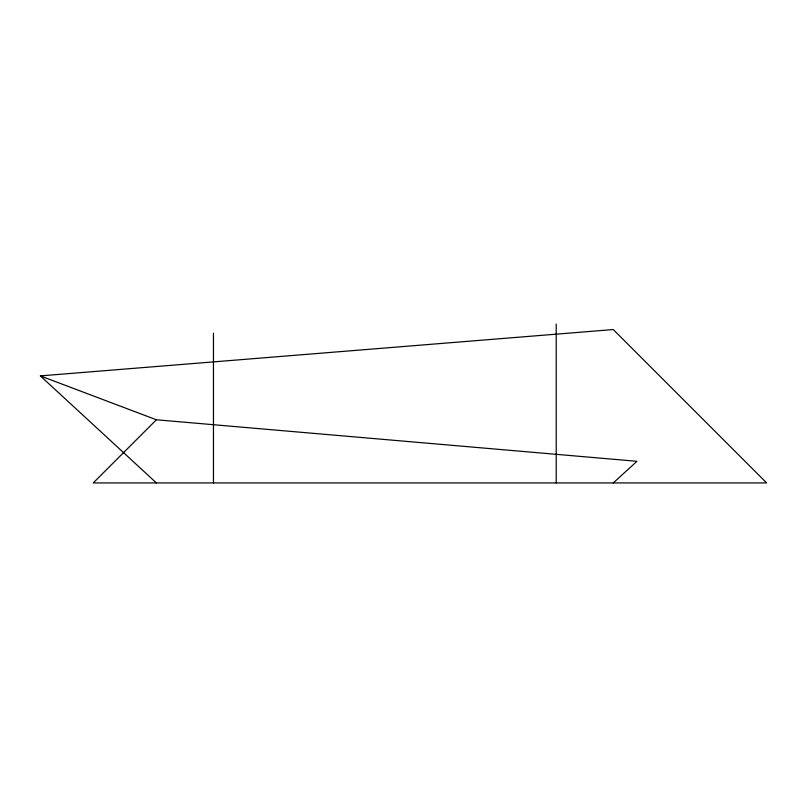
<?xml version="1.0" encoding="UTF-8"?>
<svg xmlns="http://www.w3.org/2000/svg" width="807" height="807" viewBox="0 0 807 807"><rect width="100%" height="100%" fill="white"/><g stroke="black" fill="none" stroke-linecap="round" stroke-linejoin="round"><path stroke-width="1.21" d="M613.27 482.929L636.945 461.301L156.397 419.781L93.249 482.929L766.65 482.929L613.27 329.549L40.35 375.891L156.397 482.929M40.35 375.891L156.397 419.781M556.205 324.071L556.205 482.929M213.462 333.22L213.462 482.929"/></g></svg>
